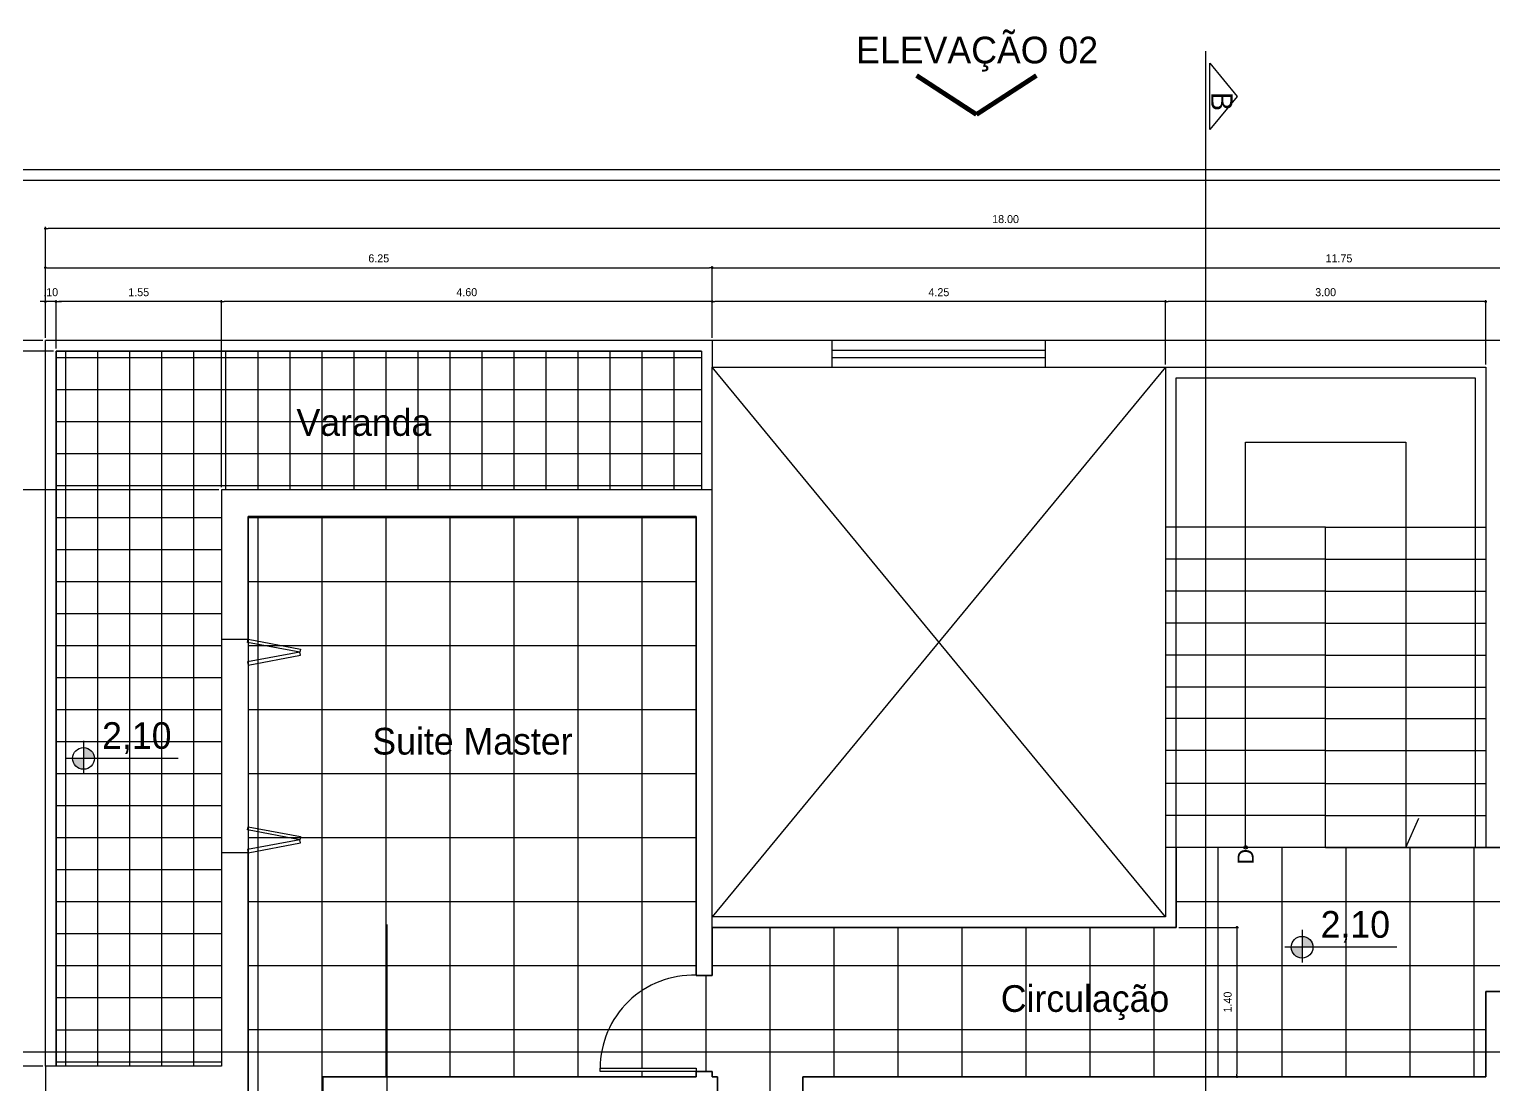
# Model space of a CAD drawing. Header units: millimetres. Extents: x 92.2 to 172.4, y 6.8 to 63.1.
# Drawn here: x 99.26 to 112.98, y 33.38 to 43.27 of the extents above; entities that cross this region are included whole.
import ezdxf

# ---------------------------------------------------------------- set-up
doc = ezdxf.new("R2010")
doc.units = ezdxf.units.MM
for name, color, linetype in [('Alvenaria', 5, 'Continuous'), ('COTAS', 1, 'Continuous'), ('Escada', 1, 'Continuous'), ('INDICAÇÃO', 1, 'Continuous'), ('Janelas', 3, 'Continuous'), ('PISO', 21, 'Continuous'), ('Portas', 6, 'Continuous'), ('Proj. Corte Terreno', 254, 'Continuous'), ('Texto', 7, 'Continuous')]:
    doc.layers.add(name, color=color, linetype=linetype)
doc.styles.add('ARTIUM', font='GOTHIC.TTF', dxfattribs={"height": 0.1})
doc.styles.add('ROMANS', font='C-ACENTO.SHX')
doc.dimstyles.new('Artiun 1-50', dxfattribs={"dimscale": 0.5, "dimtxt": 0.15, "dimasz": 0.05, "dimexe": 0.03, "dimexo": 0.05, "dimgap": 0.1, "dimtad": 1, "dimzin": 4, "dimdsep": 46, "dimtxsty": 'ROMANS', "dimblk": 'DOT', "dimcen": 0.025, "dimclrt": 2, "dimadec": 0, "dimazin": 0, "dimtfac": 1, "dimtix": 1, "dimtmove": 2, "dimatfit": 2, "dimldrblk": 'DOT', "dimfxl": 1, "dimtolj": 1, "dimtzin": 0, "dimarcsym": 0})

# ---------------------------------------------------------------- blocks, each defined once
blk = doc.blocks.new('A$C215C32E7')
blk.add_line((10.446, 4.761), (-21.884, 4.761))
blk = doc.blocks.new('A$C7F8213FB')
for p, q in [((0.017, 0.017), (0.017, 3.815)), ((0.017, 3.815), (1.517, 3.815)), ((1.517, 3.815), (1.517, 0.017)), ((1.517, 0.017), (1.639, 0.289))]:
    blk.add_line(p, q)
blk.add_circle((0.017, 0.017), 0.017)
blk = doc.blocks.new('_DOT')
at = {"color": 0, "linetype": 'ByBlock'}
blk.add_line((-0.5, 0), (-1, 0), dxfattribs=at)
at = {"color": 0, "linetype": 'ByBlock', "const_width": 0.5}
blk.add_lwpolyline([(-0.25, 0, 1), (0.25, 0, 1)], format="xyb", close=True, dxfattribs=at)
blk = doc.blocks.new('*D44')
at = {"layer": 'COTAS', "color": 0, "lineweight": -2, "transparency": 16777216}
for p, q in [((99.407, 40.381), (99.407, 41.421)), ((117.382, 41.406), (99.432, 41.406)), ((117.407, 40.381), (117.407, 41.421))]:
    blk.add_line(p, q, dxfattribs=at)
at = {"layer": 'Defpoints', "color": 0, "transparency": 16777216}
for p in [(99.407, 41.406), (99.407, 40.356), (117.407, 40.356)]:
    blk.add_point(p, dxfattribs=at)
at = {"layer": 'COTAS', "color": 0, "lineweight": -2, "transparency": 16777216, "xscale": 0.025, "yscale": 0.025, "zscale": 0.025, "rotation": 180}
blk.add_blockref('_DOT', (99.407, 41.406), dxfattribs=at)
at = {"layer": 'COTAS', "color": 0, "lineweight": -2, "transparency": 16777216, "xscale": 0.025, "yscale": 0.025, "zscale": 0.025}
blk.add_blockref('_DOT', (117.407, 41.406), dxfattribs=at)
at = {"layer": 'COTAS', "color": 7, "transparency": 16777216, "insert": (108.407, 41.494), "char_height": 0.075, "attachment_point": 5, "style": 'ROMANS'}
blk.add_mtext('\\A1;18.00', dxfattribs=at)
blk = doc.blocks.new('*D28')
at = {"layer": 'COTAS', "color": 0, "lineweight": -2, "transparency": 16777216}
for p, q in [((99.407, 40.381), (99.407, 41.054)), ((105.657, 40.381), (105.657, 41.054)), ((99.432, 41.039), (105.632, 41.039))]:
    blk.add_line(p, q, dxfattribs=at)
at = {"layer": 'Defpoints', "color": 0, "transparency": 16777216}
for p in [(105.657, 41.039), (99.407, 40.356), (105.657, 40.356)]:
    blk.add_point(p, dxfattribs=at)
at = {"layer": 'COTAS', "color": 0, "lineweight": -2, "transparency": 16777216, "xscale": 0.025, "yscale": 0.025, "zscale": 0.025, "rotation": 180}
blk.add_blockref('_DOT', (99.407, 41.039), dxfattribs=at)
at = {"layer": 'COTAS', "color": 0, "lineweight": -2, "transparency": 16777216, "xscale": 0.025, "yscale": 0.025, "zscale": 0.025}
blk.add_blockref('_DOT', (105.657, 41.039), dxfattribs=at)
at = {"layer": 'COTAS', "color": 7, "transparency": 16777216, "insert": (102.532, 41.126), "char_height": 0.075, "attachment_point": 5, "style": 'ROMANS'}
blk.add_mtext('\\A1;6.25', dxfattribs=at)
blk = doc.blocks.new('*D45')
at = {"layer": 'COTAS', "color": 0, "lineweight": -2, "transparency": 16777216}
for p, q in [((105.657, 40.381), (105.657, 41.054)), ((117.407, 40.381), (117.407, 41.054)), ((105.682, 41.039), (117.382, 41.039))]:
    blk.add_line(p, q, dxfattribs=at)
at = {"layer": 'Defpoints', "color": 0, "transparency": 16777216}
for p in [(117.407, 41.039), (105.657, 40.356), (117.407, 40.356)]:
    blk.add_point(p, dxfattribs=at)
at = {"layer": 'COTAS', "color": 0, "lineweight": -2, "transparency": 16777216, "xscale": 0.025, "yscale": 0.025, "zscale": 0.025, "rotation": 180}
blk.add_blockref('_DOT', (105.657, 41.039), dxfattribs=at)
at = {"layer": 'COTAS', "color": 0, "lineweight": -2, "transparency": 16777216, "xscale": 0.025, "yscale": 0.025, "zscale": 0.025}
blk.add_blockref('_DOT', (117.407, 41.039), dxfattribs=at)
at = {"layer": 'COTAS', "color": 7, "transparency": 16777216, "insert": (111.532, 41.126), "char_height": 0.075, "attachment_point": 5, "style": 'ROMANS'}
blk.add_mtext('\\A1;11.75', dxfattribs=at)
blk = doc.blocks.new('*D47')
at = {"layer": 'COTAS', "color": 0, "lineweight": -2, "transparency": 16777216}
for p, q in [((109.907, 40.131), (109.907, 40.736)), ((112.882, 40.721), (109.932, 40.721)), ((112.907, 40.131), (112.907, 40.736))]:
    blk.add_line(p, q, dxfattribs=at)
at = {"layer": 'Defpoints', "color": 0, "transparency": 16777216}
for p in [(109.907, 40.721), (109.907, 40.106), (112.907, 40.106)]:
    blk.add_point(p, dxfattribs=at)
at = {"layer": 'COTAS', "color": 0, "lineweight": -2, "transparency": 16777216, "xscale": 0.025, "yscale": 0.025, "zscale": 0.025, "rotation": 180}
blk.add_blockref('_DOT', (109.907, 40.721), dxfattribs=at)
at = {"layer": 'COTAS', "color": 0, "lineweight": -2, "transparency": 16777216, "xscale": 0.025, "yscale": 0.025, "zscale": 0.025}
blk.add_blockref('_DOT', (112.907, 40.721), dxfattribs=at)
at = {"layer": 'COTAS', "color": 7, "transparency": 16777216, "insert": (111.407, 40.809), "char_height": 0.075, "attachment_point": 5, "style": 'ROMANS'}
blk.add_mtext('\\A1;3.00', dxfattribs=at)
blk = doc.blocks.new('*D48')
at = {"layer": 'COTAS', "color": 0, "lineweight": -2, "transparency": 16777216}
for p, q in [((105.657, 40.406), (105.657, 40.736)), ((109.882, 40.721), (105.682, 40.721)), ((109.907, 40.131), (109.907, 40.736))]:
    blk.add_line(p, q, dxfattribs=at)
at = {"layer": 'Defpoints', "color": 0, "transparency": 16777216}
for p in [(105.657, 40.721), (105.657, 40.381), (109.907, 40.106)]:
    blk.add_point(p, dxfattribs=at)
at = {"layer": 'COTAS', "color": 0, "lineweight": -2, "transparency": 16777216, "xscale": 0.025, "yscale": 0.025, "zscale": 0.025, "rotation": 180}
blk.add_blockref('_DOT', (105.657, 40.721), dxfattribs=at)
at = {"layer": 'COTAS', "color": 0, "lineweight": -2, "transparency": 16777216, "xscale": 0.025, "yscale": 0.025, "zscale": 0.025}
blk.add_blockref('_DOT', (109.907, 40.721), dxfattribs=at)
at = {"layer": 'COTAS', "color": 7, "transparency": 16777216, "insert": (107.782, 40.809), "char_height": 0.075, "attachment_point": 5, "style": 'ROMANS'}
blk.add_mtext('\\A1;4.25', dxfattribs=at)
blk = doc.blocks.new('*D49')
at = {"layer": 'COTAS', "color": 0, "lineweight": -2, "transparency": 16777216}
for p, q in [((101.057, 38.981), (101.057, 40.736)), ((105.632, 40.721), (101.082, 40.721)), ((105.657, 40.381), (105.657, 40.736))]:
    blk.add_line(p, q, dxfattribs=at)
at = {"layer": 'Defpoints', "color": 0, "transparency": 16777216}
for p in [(101.057, 40.721), (105.657, 40.356), (101.057, 38.956)]:
    blk.add_point(p, dxfattribs=at)
at = {"layer": 'COTAS', "color": 0, "lineweight": -2, "transparency": 16777216, "xscale": 0.025, "yscale": 0.025, "zscale": 0.025, "rotation": 180}
blk.add_blockref('_DOT', (101.057, 40.721), dxfattribs=at)
at = {"layer": 'COTAS', "color": 0, "lineweight": -2, "transparency": 16777216, "xscale": 0.025, "yscale": 0.025, "zscale": 0.025}
blk.add_blockref('_DOT', (105.657, 40.721), dxfattribs=at)
at = {"layer": 'COTAS', "color": 7, "transparency": 16777216, "insert": (103.357, 40.809), "char_height": 0.075, "attachment_point": 5, "style": 'ROMANS'}
blk.add_mtext('\\A1;4.60', dxfattribs=at)
blk = doc.blocks.new('*D29')
at = {"layer": 'COTAS', "color": 0, "lineweight": -2, "transparency": 16777216}
for p, q in [((99.507, 40.281), (99.507, 40.736)), ((101.032, 40.721), (99.532, 40.721)), ((101.057, 38.981), (101.057, 40.736))]:
    blk.add_line(p, q, dxfattribs=at)
at = {"layer": 'Defpoints', "color": 0, "transparency": 16777216}
for p in [(99.507, 40.721), (99.507, 40.256), (101.057, 38.956)]:
    blk.add_point(p, dxfattribs=at)
at = {"layer": 'COTAS', "color": 0, "lineweight": -2, "transparency": 16777216, "xscale": 0.025, "yscale": 0.025, "zscale": 0.025, "rotation": 180}
blk.add_blockref('_DOT', (99.507, 40.721), dxfattribs=at)
at = {"layer": 'COTAS', "color": 0, "lineweight": -2, "transparency": 16777216, "xscale": 0.025, "yscale": 0.025, "zscale": 0.025}
blk.add_blockref('_DOT', (101.057, 40.721), dxfattribs=at)
at = {"layer": 'COTAS', "color": 7, "transparency": 16777216, "insert": (100.282, 40.809), "char_height": 0.075, "attachment_point": 5, "style": 'ROMANS'}
blk.add_mtext('\\A1;1.55', dxfattribs=at)
blk = doc.blocks.new('*D50')
at = {"layer": 'COTAS', "color": 0, "lineweight": -2, "transparency": 16777216}
for p, q in [((99.382, 40.721), (99.357, 40.721)), ((99.407, 40.381), (99.407, 40.736)), ((99.507, 40.721), (99.407, 40.721)), ((99.507, 40.281), (99.507, 40.736)), ((99.532, 40.721), (99.557, 40.721))]:
    blk.add_line(p, q, dxfattribs=at)
at = {"layer": 'Defpoints', "color": 0, "transparency": 16777216}
for p in [(99.407, 40.721), (99.407, 40.356), (99.507, 40.256)]:
    blk.add_point(p, dxfattribs=at)
at = {"layer": 'COTAS', "color": 0, "lineweight": -2, "transparency": 16777216, "xscale": 0.025, "yscale": 0.025, "zscale": 0.025}
blk.add_blockref('_DOT', (99.407, 40.721), dxfattribs=at)
at = {"layer": 'COTAS', "color": 0, "lineweight": -2, "transparency": 16777216, "xscale": 0.025, "yscale": 0.025, "zscale": 0.025, "rotation": 180}
blk.add_blockref('_DOT', (99.507, 40.721), dxfattribs=at)
at = {"layer": 'COTAS', "color": 7, "transparency": 16777216, "insert": (99.457, 40.809), "char_height": 0.075, "attachment_point": 5, "style": 'ROMANS'}
blk.add_mtext('\\A1;.10', dxfattribs=at)
blk = doc.blocks.new('*D51')
at = {"layer": 'COTAS', "color": 0, "lineweight": -2, "transparency": 16777216}
for p, q in [((99.382, 40.356), (98.19, 40.356)), ((98.205, 40.331), (98.205, 29.581)), ((99.382, 29.556), (98.19, 29.556))]:
    blk.add_line(p, q, dxfattribs=at)
at = {"layer": 'Defpoints', "color": 0, "transparency": 16777216}
for p in [(99.407, 40.356), (98.205, 29.556), (99.407, 29.556)]:
    blk.add_point(p, dxfattribs=at)
at = {"layer": 'COTAS', "color": 0, "lineweight": -2, "transparency": 16777216, "xscale": 0.025, "yscale": 0.025, "zscale": 0.025}
for p, rotation in [((98.205, 40.356), 90), ((98.205, 29.556), 270)]:
    blk.add_blockref('_DOT', p, dxfattribs=dict(at, rotation=rotation))
at = {"layer": 'COTAS', "color": 7, "transparency": 16777216, "insert": (98.118, 34.956), "char_height": 0.075, "attachment_point": 5, "rotation": 90, "style": 'ROMANS'}
blk.add_mtext('\\A1;10.80', dxfattribs=at)
blk = doc.blocks.new('*D52')
at = {"layer": 'COTAS', "color": 0, "lineweight": -2, "transparency": 16777216}
for p, q in [((99.382, 33.556), (98.639, 33.556)), ((98.654, 29.581), (98.654, 33.531)), ((99.382, 29.556), (98.639, 29.556))]:
    blk.add_line(p, q, dxfattribs=at)
at = {"layer": 'Defpoints', "color": 0, "transparency": 16777216}
for p in [(98.654, 33.556), (99.407, 33.556), (99.407, 29.556)]:
    blk.add_point(p, dxfattribs=at)
at = {"layer": 'COTAS', "color": 0, "lineweight": -2, "transparency": 16777216, "xscale": 0.025, "yscale": 0.025, "zscale": 0.025}
for p, rotation in [((98.654, 33.556), 90), ((98.654, 29.556), 270)]:
    blk.add_blockref('_DOT', p, dxfattribs=dict(at, rotation=rotation))
at = {"layer": 'COTAS', "color": 7, "transparency": 16777216, "insert": (98.566, 31.556), "char_height": 0.075, "attachment_point": 5, "rotation": 90, "style": 'ROMANS'}
blk.add_mtext('\\A1;4.00', dxfattribs=at)
blk = doc.blocks.new('*D53')
at = {"layer": 'COTAS', "color": 0, "lineweight": -2, "transparency": 16777216}
for p, q in [((99.382, 40.356), (98.639, 40.356)), ((98.654, 33.581), (98.654, 40.331)), ((99.382, 33.556), (98.639, 33.556))]:
    blk.add_line(p, q, dxfattribs=at)
at = {"layer": 'Defpoints', "color": 0, "transparency": 16777216}
for p in [(98.654, 40.356), (99.407, 40.356), (99.407, 33.556)]:
    blk.add_point(p, dxfattribs=at)
at = {"layer": 'COTAS', "color": 0, "lineweight": -2, "transparency": 16777216, "xscale": 0.025, "yscale": 0.025, "zscale": 0.025}
for p, rotation in [((98.654, 40.356), 90), ((98.654, 33.556), 270)]:
    blk.add_blockref('_DOT', p, dxfattribs=dict(at, rotation=rotation))
at = {"layer": 'COTAS', "color": 7, "transparency": 16777216, "insert": (98.566, 36.956), "char_height": 0.075, "attachment_point": 5, "rotation": 90, "style": 'ROMANS'}
blk.add_mtext('\\A1;6.80', dxfattribs=at)
blk = doc.blocks.new('*D30')
at = {"layer": 'COTAS', "color": 0, "lineweight": -2, "transparency": 16777216}
for p, q in [((101.032, 38.956), (99.088, 38.956)), ((99.103, 33.581), (99.103, 38.931)), ((99.357, 33.556), (99.088, 33.556))]:
    blk.add_line(p, q, dxfattribs=at)
at = {"layer": 'Defpoints', "color": 0, "transparency": 16777216}
for p in [(99.103, 38.956), (101.057, 38.956), (99.382, 33.556)]:
    blk.add_point(p, dxfattribs=at)
at = {"layer": 'COTAS', "color": 0, "lineweight": -2, "transparency": 16777216, "xscale": 0.025, "yscale": 0.025, "zscale": 0.025}
for p, rotation in [((99.103, 38.956), 90), ((99.103, 33.556), 270)]:
    blk.add_blockref('_DOT', p, dxfattribs=dict(at, rotation=rotation))
at = {"layer": 'COTAS', "color": 7, "transparency": 16777216, "insert": (99.016, 36.256), "char_height": 0.075, "attachment_point": 5, "rotation": 90, "style": 'ROMANS'}
blk.add_mtext('\\A1;5.40', dxfattribs=at)
blk = doc.blocks.new('*D31')
at = {"layer": 'COTAS', "color": 0, "lineweight": -2, "transparency": 16777216}
for p, q in [((99.482, 40.256), (99.088, 40.256)), ((99.103, 38.981), (99.103, 40.231)), ((101.032, 38.956), (99.088, 38.956))]:
    blk.add_line(p, q, dxfattribs=at)
at = {"layer": 'Defpoints', "color": 0, "transparency": 16777216}
for p in [(99.103, 40.256), (99.507, 40.256), (101.057, 38.956)]:
    blk.add_point(p, dxfattribs=at)
at = {"layer": 'COTAS', "color": 0, "lineweight": -2, "transparency": 16777216, "xscale": 0.025, "yscale": 0.025, "zscale": 0.025}
for p, rotation in [((99.103, 40.256), 90), ((99.103, 38.956), 270)]:
    blk.add_blockref('_DOT', p, dxfattribs=dict(at, rotation=rotation))
at = {"layer": 'COTAS', "color": 7, "transparency": 16777216, "insert": (99.016, 39.606), "char_height": 0.075, "attachment_point": 5, "rotation": 90, "style": 'ROMANS'}
blk.add_mtext('\\A1;1.30', dxfattribs=at)
blk = doc.blocks.new('*D32')
at = {"layer": 'COTAS', "color": 0, "lineweight": -2, "transparency": 16777216}
for p, q in [((99.382, 40.356), (99.088, 40.356)), ((99.103, 40.381), (99.103, 40.406)), ((99.103, 40.256), (99.103, 40.356)), ((99.482, 40.256), (99.088, 40.256)), ((99.103, 40.231), (99.103, 40.206))]:
    blk.add_line(p, q, dxfattribs=at)
at = {"layer": 'Defpoints', "color": 0, "transparency": 16777216}
for p in [(99.103, 40.356), (99.407, 40.356), (99.507, 40.256)]:
    blk.add_point(p, dxfattribs=at)
at = {"layer": 'COTAS', "color": 0, "lineweight": -2, "transparency": 16777216, "xscale": 0.025, "yscale": 0.025, "zscale": 0.025}
for p, rotation in [((99.103, 40.356), 270), ((99.103, 40.256), 90)]:
    blk.add_blockref('_DOT', p, dxfattribs=dict(at, rotation=rotation))
at = {"layer": 'COTAS', "color": 7, "transparency": 16777216, "insert": (99.016, 40.306), "char_height": 0.075, "attachment_point": 5, "rotation": 90, "style": 'ROMANS'}
blk.add_mtext('\\A1;.10', dxfattribs=at)
blk = doc.blocks.new('*D33')
at = {"layer": 'COTAS', "color": 0, "lineweight": -2, "transparency": 16777216}
for p, q in [((99.382, 33.556), (99.088, 33.556)), ((99.103, 33.581), (99.103, 33.606)), ((99.103, 33.306), (99.103, 33.556)), ((99.632, 33.306), (99.088, 33.306)), ((99.103, 33.281), (99.103, 33.256))]:
    blk.add_line(p, q, dxfattribs=at)
at = {"layer": 'Defpoints', "color": 0, "transparency": 16777216}
for p in [(99.103, 33.556), (99.407, 33.556), (99.657, 33.306)]:
    blk.add_point(p, dxfattribs=at)
at = {"layer": 'COTAS', "color": 0, "lineweight": -2, "transparency": 16777216, "xscale": 0.025, "yscale": 0.025, "zscale": 0.025}
for p, rotation in [((99.103, 33.556), 270), ((99.103, 33.306), 90)]:
    blk.add_blockref('_DOT', p, dxfattribs=dict(at, rotation=rotation))
at = {"layer": 'COTAS', "color": 7, "transparency": 16777216, "insert": (99.016, 33.431), "char_height": 0.075, "attachment_point": 5, "rotation": 90, "style": 'ROMANS'}
blk.add_mtext('\\A1;.25', dxfattribs=at)
blk = doc.blocks.new('*D57')
at = {"layer": 'COTAS', "color": 0, "lineweight": -2, "transparency": 16777216}
for p, q in [((102.607, 34.884), (102.607, 29.102)), ((99.657, 29.781), (99.657, 29.102)), ((99.682, 29.117), (102.582, 29.117))]:
    blk.add_line(p, q, dxfattribs=at)
at = {"layer": 'Defpoints', "color": 0, "transparency": 16777216}
for p in [(102.607, 34.909), (99.657, 29.806), (102.607, 29.117)]:
    blk.add_point(p, dxfattribs=at)
at = {"layer": 'COTAS', "color": 0, "lineweight": -2, "transparency": 16777216, "xscale": 0.025, "yscale": 0.025, "zscale": 0.025, "rotation": 180}
blk.add_blockref('_DOT', (99.657, 29.117), dxfattribs=at)
at = {"layer": 'COTAS', "color": 0, "lineweight": -2, "transparency": 16777216, "xscale": 0.025, "yscale": 0.025, "zscale": 0.025}
blk.add_blockref('_DOT', (102.607, 29.117), dxfattribs=at)
at = {"layer": 'COTAS', "color": 7, "transparency": 16777216, "insert": (101.132, 29.204), "char_height": 0.075, "attachment_point": 5, "style": 'ROMANS'}
blk.add_mtext('\\A1;2.95', dxfattribs=at)
blk = doc.blocks.new('*D64')
at = {"layer": 'COTAS', "color": 0, "lineweight": -2, "transparency": 16777216}
for p, q in [((110.032, 34.856), (110.591, 34.856)), ((110.576, 34.831), (110.576, 33.481)), ((110.032, 33.456), (110.591, 33.456))]:
    blk.add_line(p, q, dxfattribs=at)
at = {"layer": 'Defpoints', "color": 0, "transparency": 16777216}
for p in [(110.007, 34.856), (110.007, 33.456), (110.576, 33.456)]:
    blk.add_point(p, dxfattribs=at)
at = {"layer": 'COTAS', "color": 0, "lineweight": -2, "transparency": 16777216, "xscale": 0.025, "yscale": 0.025, "zscale": 0.025}
for p, rotation in [((110.576, 34.856), 90), ((110.576, 33.456), 270)]:
    blk.add_blockref('_DOT', p, dxfattribs=dict(at, rotation=rotation))
at = {"layer": 'COTAS', "color": 7, "transparency": 16777216, "insert": (110.489, 34.156), "char_height": 0.075, "attachment_point": 5, "rotation": 90, "style": 'ROMANS'}
blk.add_mtext('\\A1;1.40', dxfattribs=at)
blk = doc.blocks.new('A$C5DF17B79')
blk.add_line((0.019, 1.836), (0.019, 18.142))
for points in [[(0.312, 17.718), (0.055, 17.407), (0.055, 18.029)], [(0.312, 2.26), (0.055, 2.571), (0.055, 1.949)]]:
    blk.add_lwpolyline(points, close=True)
at = {"layer": 'Texto', "char_height": 0.2, "width": 6.03922, "attachment_point": 1, "rotation": 270, "style": 'ARTIUM'}
for insert in [(0.268, 17.759), (0.268, 2.301)]:
    blk.add_mtext('B', dxfattribs=dict(at, insert=insert))
blk = doc.blocks.new('A$C62EE7015')
h = blk.add_hatch(color=256)
h.paths.add_polyline_path([(0.06, 0.144, 0.414214), (0.162, 0.041), (0.162, 0.144)])
h.paths.add_polyline_path([(0.264, 0.144, 0.414214), (0.162, 0.246), (0.162, 0.144)])
at = {"layer": 'COTAS'}
for p, q in [((0.162, 0.308), (0.162, 0)), ((1.05, 0.144), (0, 0.144))]:
    blk.add_line(p, q, dxfattribs=at)
blk.add_circle((0.162, 0.144), 0.102, dxfattribs=at)

msp = doc.modelspace()

# ---------------------------------------------------------------- hatches: boundary and pattern name
at = {"layer": 'PISO'}
h = msp.add_hatch(dxfattribs=at)
h.set_pattern_fill('_USER', color=256, scale=0.3, style=0, double=1, pattern_type=0)
h.set_pattern_definition([(0, (0.9, -5.103), (0, 0.3), []), (90, (0.9, -5.103), (-0.3, 2e-17), [])])
h.paths.add_polyline_path([(101.057, 37.556), (101.057, 38.956), (105.557, 38.956), (105.557, 40.256), (99.507, 40.256), (99.507, 33.556), (101.057, 33.556), (101.057, 35.556)])
h = msp.add_hatch(dxfattribs=at)
h.set_pattern_fill('_USER', color=252, scale=0.6, style=0, double=1, pattern_type=0)
h.set_pattern_definition([(0, (0, -5.103), (0, 0.6), []), (90, (0, -5.103), (-0.6, 4e-17), [])])
h.paths.add_polyline_path([(113.107, 33.306), (113.137, 33.306), (113.137, 34.106), (113.107, 34.106)], flags=16)
h.paths.add_polyline_path([(105.707, 32.506), (105.737, 32.506), (105.737, 33.306), (105.707, 33.306)], flags=16)
h.paths.add_polyline_path([(105.507, 33.506), (105.507, 33.536), (104.607, 33.536), (104.607, 33.506)], flags=17)
h.paths.add_polyline_path([(101.307, 38.706), (101.307, 33.306), (100.257, 33.306), (100.257, 30.406), (102.007, 30.406), (102.007, 32.556), (102.607, 32.556), (102.607, 33.306), (102.007, 33.306), (102.007, 33.456), (105.507, 33.456), (105.507, 33.506), (105.657, 33.506), (105.657, 33.456), (105.707, 33.456), (105.707, 33.306), (105.657, 33.306), (105.657, 29.806), (109.507, 29.806), (109.507, 33.306), (106.507, 33.306), (106.507, 33.456), (112.907, 33.456), (112.907, 34.256), (113.107, 34.256), (113.107, 34.106), (113.057, 34.106), (113.057, 29.806), (117.157, 29.806), (117.157, 34.106), (113.907, 34.106), (113.907, 34.256), (114.001, 34.256), (114.001, 35.606), (113.907, 35.606), (113.907, 35.806), (117.157, 35.806), (117.157, 40.106), (113.057, 40.106), (113.057, 35.806), (113.107, 35.806), (113.107, 35.606), (110.007, 35.606), (110.007, 34.856), (105.657, 34.856), (105.657, 34.406), (105.507, 34.406), (105.507, 38.706)])

# ---------------------------------------------------------------- linework, layer by layer
for p, q in [((105.657, 40.356), (99.407, 40.356)), ((99.407, 33.556), (99.407, 40.356)), ((105.557, 40.256), (99.507, 40.256)), ((99.507, 40.256), (99.507, 33.556)), ((105.557, 40.256), (105.557, 38.956)), ((105.657, 38.956), (105.657, 40.106)), ((109.907, 40.106), (105.657, 34.956)), ((109.907, 34.956), (105.657, 40.106)), ((109.907, 40.106), (109.907, 34.956)), ((110.007, 34.856), (110.007, 40.006)), ((110.007, 40.006), (112.807, 40.006)), ((112.807, 40.006), (112.807, 35.606)), ((112.807, 35.606), (112.907, 35.606)), ((109.907, 34.956), (105.657, 34.956)), ((105.657, 34.856), (110.007, 34.856))]:
    msp.add_line(p, q)
at = {"layer": 'Alvenaria'}
for points in [[(117.407, 40.356), (105.657, 40.356), (105.657, 40.106), (112.907, 40.106), (112.907, 35.606), (113.107, 35.606)], [(101.307, 33.306), (101.307, 35.556), (101.057, 35.556), (101.057, 33.556), (99.407, 33.556), (99.407, 29.556)], [(113.107, 34.256), (112.907, 34.256), (112.907, 33.456), (106.507, 33.456), (106.507, 33.306), (109.507, 33.306), (109.507, 33.256), (109.657, 33.256), (109.657, 33.306), (111.157, 33.306), (111.157, 29.806), (109.657, 29.806), (109.657, 32.556), (109.507, 32.556), (109.507, 29.806), (105.657, 29.806), (105.657, 29.856), (105.407, 29.856), (105.407, 29.556), (117.407, 29.556)], [(105.707, 33.306), (105.707, 33.456), (105.657, 33.456), (105.657, 33.506), (105.507, 33.506), (105.507, 33.456), (102.007, 33.456), (102.007, 33.306)]]:
    msp.add_lwpolyline(points, dxfattribs=at)
msp.add_lwpolyline([(101.307, 37.556), (101.307, 38.706), (105.507, 38.706), (105.507, 34.406), (105.657, 34.406), (105.657, 38.956), (101.057, 38.956), (101.057, 37.556)], close=True, dxfattribs=at)
at = {"layer": 'Escada'}
for p, q in [((111.407, 38.606), (109.907, 38.606)), ((111.407, 38.606), (112.907, 38.606)), ((111.407, 35.606), (111.407, 38.606)), ((111.407, 38.306), (109.907, 38.306)), ((111.407, 38.306), (112.907, 38.306)), ((111.407, 38.006), (109.907, 38.006)), ((111.407, 38.006), (112.907, 38.006)), ((111.407, 37.706), (109.907, 37.706)), ((111.407, 37.706), (112.907, 37.706)), ((111.407, 37.406), (109.907, 37.406)), ((111.407, 37.406), (112.907, 37.406)), ((111.407, 37.106), (109.907, 37.106)), ((111.407, 37.106), (112.907, 37.106)), ((111.407, 36.813), (109.907, 36.813)), ((111.407, 36.813), (112.907, 36.813)), ((111.407, 36.514), (109.907, 36.514)), ((111.407, 36.514), (112.907, 36.514)), ((111.407, 36.206), (109.907, 36.206)), ((111.407, 36.206), (112.907, 36.206)), ((111.407, 35.906), (109.907, 35.906)), ((111.407, 35.906), (112.907, 35.906)), ((111.407, 35.606), (109.907, 35.606)), ((111.407, 35.606), (112.907, 35.606))]:
    msp.add_line(p, q, dxfattribs=at)
at = {"layer": 'INDICAÇÃO', "const_width": 0.0448}
for points in [[(107.573, 42.84), (108.134, 42.475)], [(108.696, 42.84), (108.134, 42.475)]]:
    msp.add_lwpolyline(points, dxfattribs=at)
at = {"layer": 'Janelas'}
for p, q in [((106.782, 40.106), (106.782, 40.356)), ((108.782, 40.106), (108.782, 40.356)), ((106.782, 40.266), (108.782, 40.266)), ((106.782, 40.196), (108.782, 40.196))]:
    msp.add_line(p, q, dxfattribs=at)
at = {"layer": 'PISO'}
for points in [[(105.557, 40.256), (105.557, 38.956), (101.057, 38.956), (101.057, 37.556), (101.057, 37.556), (101.057, 35.556), (101.057, 35.556), (101.057, 33.556), (99.507, 33.556), (99.507, 40.256), (105.557, 40.256)], [(101.307, 38.706), (101.307, 33.306)], [(113.107, 35.606), (110.007, 35.606), (110.007, 34.856), (105.657, 34.856), (105.657, 34.406), (105.507, 34.406), (105.507, 38.706), (101.307, 38.706)], [(106.507, 33.306), (106.507, 33.456), (112.907, 33.456), (112.907, 34.256), (113.107, 34.256)], [(102.007, 33.306), (102.007, 33.456), (105.507, 33.456), (105.507, 33.506), (105.657, 33.506), (105.657, 33.456), (105.707, 33.456), (105.707, 33.306)]]:
    msp.add_lwpolyline(points, dxfattribs=at)
at = {"layer": 'Portas'}
for points in [[(101.307, 37.556), (101.799, 37.465), (101.793, 37.435), (101.302, 37.527)], [(101.307, 37.314), (101.799, 37.406), (101.793, 37.435), (101.302, 37.344)], [(101.307, 35.798), (101.799, 35.707), (101.793, 35.677), (101.302, 35.769)], [(101.307, 35.556), (101.799, 35.648), (101.793, 35.677), (101.302, 35.586)], [(105.507, 33.506), (104.607, 33.506), (104.607, 33.536), (105.507, 33.536)]]:
    msp.add_lwpolyline(points, close=True, dxfattribs=at)
msp.add_arc((105.478, 33.536), 0.871, 88.058, 180, dxfattribs=at)
at = {"layer": 'Proj. Corte Terreno'}
msp.add_line((123.307, 41.856), (93.507, 41.856), dxfattribs=at)
msp.add_lwpolyline([(93.407, 27.956), (123.407, 27.956), (123.407, 41.956), (93.407, 41.956)], close=True, dxfattribs=at)

# ---------------------------------------------------------------- block references
for name, p in [('A$C5DF17B79', (110.266, 24.927)), ('A$C7F8213FB', (110.64, 35.589)), ('A$C62EE7015', (99.603, 36.296)), ('A$C62EE7015', (111.024, 34.526)), ('A$C215C32E7', (114.126, 28.924))]:
    msp.add_blockref(name, p)

# ---------------------------------------------------------------- texts
at = {"insert": (110.582, 35.446), "char_height": 0.15, "width": 6.03922, "attachment_point": 1, "rotation": 90, "style": 'ARTIUM'}
msp.add_mtext('D', dxfattribs=at)
at = {"layer": 'Texto', "style": 'ARTIUM'}
for s, p in [('ELEVAÇÃO 02', (107.007, 42.954)), ('2,10', (99.939, 36.529)), ('2,10', (111.36, 34.759))]:
    msp.add_text(s, height=0.25, dxfattribs=at).set_placement(p)
at = {"layer": 'Texto', "char_height": 0.25, "width": 6.03922, "attachment_point": 1, "style": 'ARTIUM'}
for s, insert in [('Varanda', (101.761, 39.713)), ('Suite Master', (102.472, 36.726)), ('Circulação', (108.362, 34.314))]:
    msp.add_mtext(s, dxfattribs=dict(at, insert=insert))

# ---------------------------------------------------------------- dimensions: what is measured, and where the dimension line sits
at = {"layer": 'COTAS'}
for base, p1, p2, picture, middle in [((99.407, 41.406), (117.407, 40.356), (99.407, 40.356), '*D44', (108.407, 41.494)), ((105.657, 41.039), (99.407, 40.356), (105.657, 40.356), '*D28', (102.532, 41.126)), ((117.407, 41.039), (105.657, 40.356), (117.407, 40.356), '*D45', (111.532, 41.126)), ((99.407, 40.721), (99.507, 40.256), (99.407, 40.356), '*D50', (99.457, 40.809)), ((99.507, 40.721), (101.057, 38.956), (99.507, 40.256), '*D29', (100.282, 40.809)), ((101.057, 40.721), (105.657, 40.356), (101.057, 38.956), '*D49', (103.357, 40.809)), ((105.657, 40.721), (109.907, 40.106), (105.657, 40.381), '*D48', (107.782, 40.809)), ((109.907, 40.721), (112.907, 40.106), (109.907, 40.106), '*D47', (111.407, 40.809)), ((102.607, 29.117), (99.657, 29.806), (102.607, 34.909), '*D57', (101.132, 29.204))]:
    dim = msp.add_linear_dim(base=base, p1=p1, p2=p2, dimstyle='Artiun 1-50', override={"dimclrt": 7}, dxfattribs=at)
    dim.commit()
    dim.dimension.update_dxf_attribs({"geometry": picture, "text_midpoint": middle})
for base, p1, p2, picture, middle in [((98.205, 29.556), (99.407, 40.356), (99.407, 29.556), '*D51', (98.118, 34.956)), ((98.654, 40.356), (99.407, 33.556), (99.407, 40.356), '*D53', (98.566, 36.956)), ((99.103, 40.356), (99.507, 40.256), (99.407, 40.356), '*D32', (99.016, 40.306)), ((99.103, 40.256), (101.057, 38.956), (99.507, 40.256), '*D31', (99.016, 39.606)), ((99.103, 38.956), (99.382, 33.556), (101.057, 38.956), '*D30', (99.016, 36.256)), ((110.576, 33.456), (110.007, 34.856), (110.007, 33.456), '*D64', (110.489, 34.156)), ((98.654, 33.556), (99.407, 29.556), (99.407, 33.556), '*D52', (98.566, 31.556)), ((99.103, 33.556), (99.657, 33.306), (99.407, 33.556), '*D33', (99.016, 33.431))]:
    dim = msp.add_linear_dim(base=base, p1=p1, p2=p2, angle=90, dimstyle='Artiun 1-50', override={"dimclrt": 7}, dxfattribs=at)
    dim.commit()
    dim.dimension.update_dxf_attribs({"geometry": picture, "text_midpoint": middle})

doc.saveas('drawing.dxf')
